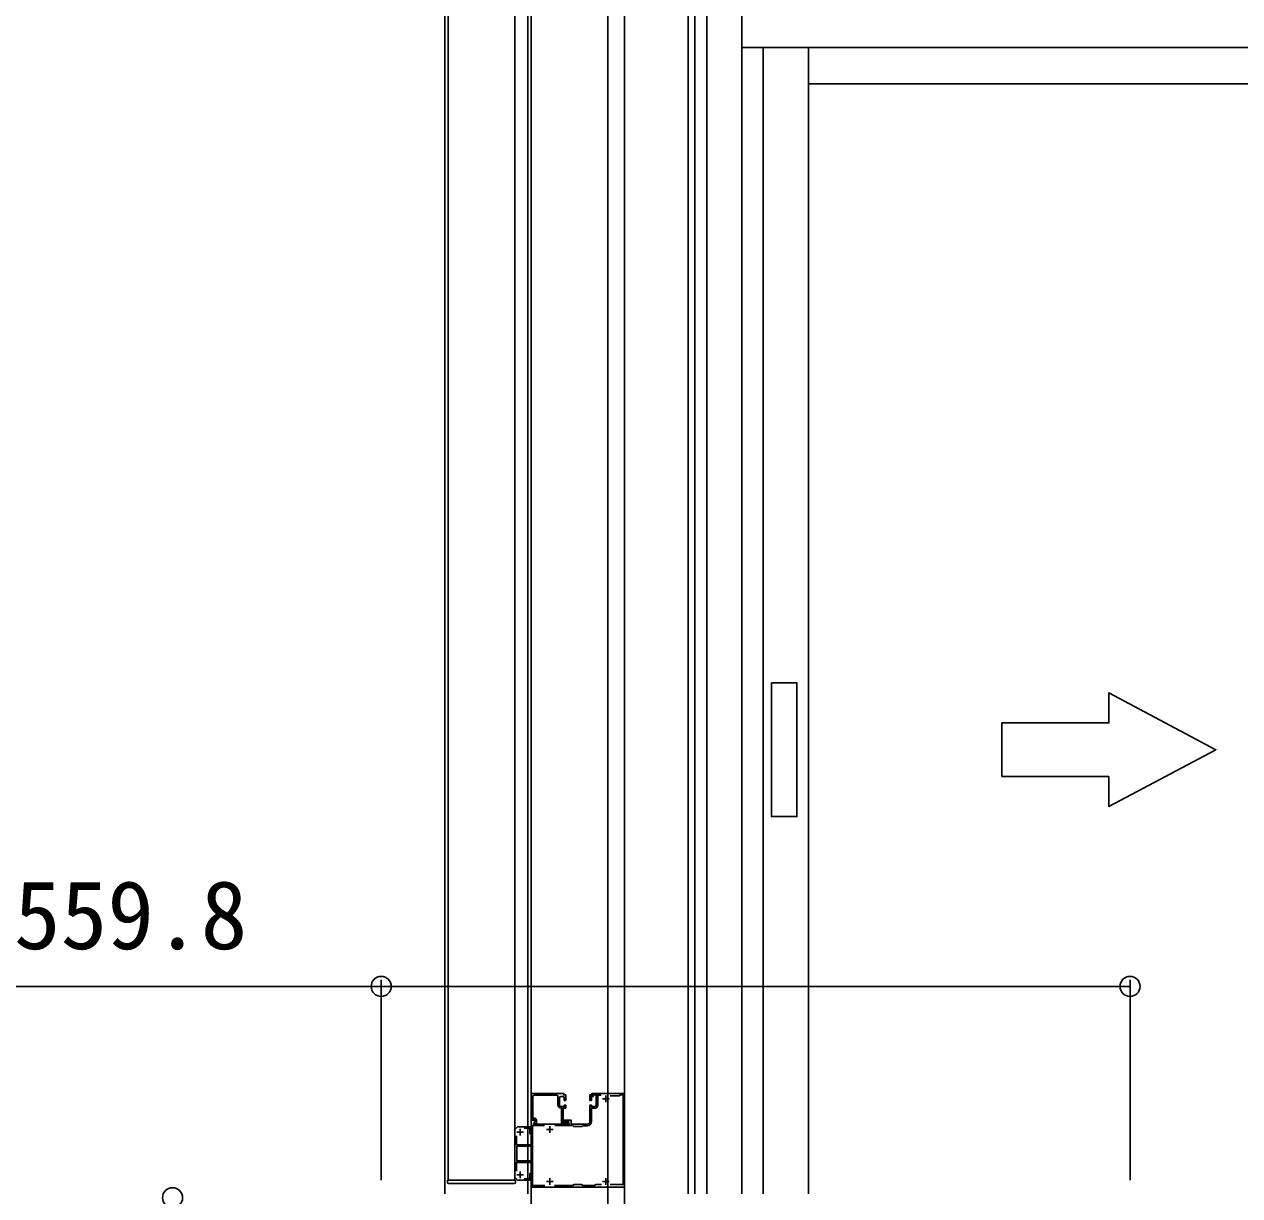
# Model space of a CAD drawing. Units: millimetres, scale not verified. Extents: x -875 to 875, y -1300 to 1292.
# Drawn here: x 329.7 to 511.4, y 665 to 840.2 of the extents above; entities that cross this region are included whole.
import ezdxf
from ezdxf.enums import TextEntityAlignment as Align

# ---------------------------------------------------------------- set-up
doc = ezdxf.new("R2010")
doc.units = ezdxf.units.MM
doc.header["$LTSCALE"] = 8
doc.layers.add('0-6_YKK_A1', color=4, linetype='Continuous')
doc.layers.add('0-7_YKK_D', color=6, linetype='Continuous')
doc.styles.add('ＭＳ ゴシック', font='')
doc.styles.get('ＭＳ ゴシック').set_extended_font_data('MS Gothic')

msp = doc.modelspace()

# ---------------------------------------------------------------- linework, layer by layer
at = {"layer": '0-6_YKK_A1'}
for p, q in [((416.956, 370.698), (416.956, 1025.618)), ((428.956, 965.496), (428.956, 665.298)), ((392.556, 963.588), (392.556, 665.298)), ((404.956, 675.298), (404.956, 955.698)), ((419.456, 665.298), (419.456, 955.698)), ((429.956, 934.098), (429.956, 665.298)), ((431.756, 665.298), (431.756, 934.098)), ((436.956, 665.298), (436.956, 931.198)), ((641.556, 836.698), (436.956, 836.698)), ((440.156, 665.298), (440.156, 836.698)), ((446.956, 665.298), (446.956, 836.698)), ((446.956, 831.298), (536.756, 831.298)), ((507.856, 731.698), (491.856, 740.205)), ((491.856, 735.698), (491.856, 740.205)), ((475.856, 735.698), (491.856, 735.698)), ((475.856, 735.698), (475.856, 727.698)), ((507.856, 731.698), (491.856, 723.19)), ((475.856, 727.698), (491.856, 727.698)), ((491.856, 723.19), (491.856, 727.698)), ((409.276, 680.038), (405.916, 680.038)), ((409.476, 678.518), (409.476, 679.838)), ((409.716, 679.638), (409.716, 678.518)), ((410.216, 679.838), (409.916, 679.838)), ((416.656, 679.998), (416.656, 678.998)), ((416.156, 679.498), (417.156, 679.498)), ((403.356, 674.498), (404.356, 674.498)), ((403.856, 674.998), (403.856, 673.998)), ((404.956, 672.618), (404.956, 675.078)), ((407.756, 674.898), (408.756, 674.898)), ((408.256, 675.398), (408.256, 674.398)), ((404.956, 670.198), (404.956, 672.398)), ((404.956, 667.518), (404.956, 669.978)), ((392.956, 667.298), (392.972, 666.987)), ((392.956, 667.298), (393.156, 667.298)), ((393.156, 667.298), (402.956, 667.298)), ((402.956, 667.298), (403.156, 667.298)), ((403.14, 666.987), (403.156, 667.298)), ((403.356, 668.098), (404.356, 668.098)), ((403.856, 668.598), (403.856, 667.598)), ((404.956, 665.298), (404.956, 667.298)), ((407.756, 667.098), (408.756, 667.098)), ((408.256, 667.598), (408.256, 666.598)), ((416.156, 667.098), (417.156, 667.098)), ((416.656, 667.598), (416.656, 666.598)), ((393.172, 666.798), (402.94, 666.798)), ((405.456, 665.298), (405.456, 546.698)), ((419.456, 665.298), (419.456, 546.698))]:
    msp.add_line(p, q, dxfattribs=at)
for points in [[(403.056, 963.698), (393.056, 963.698), (393.056, 667.298), (403.056, 667.298)], [(441.406, 741.698), (445.206, 741.698), (445.206, 721.698), (441.406, 721.698)], [(491.856, 727.698), (475.856, 727.698), (475.856, 735.698), (491.856, 735.698), (491.856, 740.205), (507.856, 731.698), (491.856, 723.19)]]:
    msp.add_lwpolyline(points, close=True, dxfattribs=at)
for points in [[(405.456, 665.298), (405.456, 955.698), (419.456, 955.698)], [(419.456, 680.298), (419.456, 666.298), (405.456, 666.298), (405.456, 676.298), (405.998, 676.298), (406.064, 676.184), (405.822, 675.766), (405.861, 675.698), (411.176, 675.698), (411.069, 676.098), (410.496, 676.098), (410.496, 676.298), (411.456, 676.298), (411.456, 675.698), (412.364, 675.698), (412.401, 675.674), (412.511, 675.674), (412.548, 675.698), (413.856, 675.698)], [(405.476, 680.298), (410.356, 680.298), (410.356, 680.058), (410.656, 680.058), (410.656, 679.258), (410.416, 679.258), (410.416, 679.638)], [(406.296, 676.28), (406.296, 675.738), (406.096, 675.738), (405.912, 675.921), (406.109, 676.263), (406.013, 676.388), (405.676, 676.298), (405.476, 676.298), (405.476, 680.298)], [(405.716, 679.838), (405.716, 676.516), (405.918, 676.57)], [(415.196, 678.518), (415.196, 680.098), (414.756, 680.098), (414.756, 679.858), (414.496, 679.858), (414.496, 679.258), (414.256, 679.258), (414.256, 680.058), (414.556, 680.058), (414.556, 680.298), (419.456, 680.298)], [(415.919, 680.038), (415.436, 680.038), (415.436, 678.518)], [(417.313, 666.658), (419.256, 666.658), (419.256, 680.098), (418.816, 680.098), (418.656, 679.938), (417.313, 679.938)], [(409.916, 678.318), (410.416, 678.318), (410.416, 678.558), (410.656, 678.558), (410.656, 678.098), (410.256, 678.098), (410.256, 675.903), (410.97, 676.094), (411.096, 675.998), (411.022, 675.901), (410.263, 675.698), (410.016, 675.698), (410.016, 678.098), (409.896, 678.098)], [(414.256, 676.098), (414.256, 678.558), (414.496, 678.558), (414.496, 678.318), (414.996, 678.318)], [(414.996, 678.078), (414.496, 678.078), (414.496, 676.098)], [(404.419, 667.518), (405.256, 667.518), (405.256, 668.298), (405.456, 668.298), (405.456, 667.298), (403.456, 667.298), (403.056, 667.698), (403.056, 674.898), (403.456, 675.298), (405.456, 675.298), (405.456, 674.298), (405.256, 674.298), (405.256, 675.078), (404.419, 675.078)], [(407.484, 675.498), (405.656, 675.498), (405.656, 666.538), (407.529, 666.538)], [(413.856, 675.458), (413.176, 675.458), (413.056, 675.338), (411.856, 675.338), (411.696, 675.498), (409.027, 675.498)], [(403.276, 673.934), (403.276, 672.618), (405.396, 672.618), (405.396, 672.398), (403.356, 672.398), (403.356, 671.389), (403.332, 671.353), (403.332, 671.243), (403.356, 671.206), (403.356, 670.198), (405.396, 670.198), (405.396, 669.978), (403.276, 669.978), (403.276, 668.661)], [(408.983, 666.538), (411.736, 666.538), (411.856, 666.658), (413.056, 666.658), (413.176, 666.538), (414.976, 666.538), (415.096, 666.658), (415.999, 666.658)]]:
    msp.add_lwpolyline(points, dxfattribs=at)
for centre, radius, start, end in [((405.916, 679.838), 0.2, 90.00001, 179.99999), ((409.276, 679.838), 0.2, 0.00001, 89.99999), ((409.916, 679.638), 0.2, 90.00001, 179.99999), ((410.216, 679.638), 0.2, 0.00001, 89.99999), ((409.896, 678.518), 0.42, 180.00001, 269.99999), ((409.916, 678.518), 0.2, 180.00001, 269.99999), ((414.996, 678.518), 0.2, 270.00001, 359.99999), ((414.996, 678.518), 0.44, 270.00001, 359.99999), ((405.996, 676.28), 0.3, 359.99945, 104.99002), ((413.856, 676.098), 0.4, 270.00001, 359.99999), ((413.856, 676.098), 0.64, 270.00001, 359.99999), ((393.172, 666.998), 0.2, 183, 270), ((402.94, 666.998), 0.2, 270, 357)]:
    msp.add_arc(centre, radius, start, end, dxfattribs=at)
at = {"layer": '0-7_YKK_D'}
for p, q in [((383.056, 667.298), (383.056, 697.298)), ((495.016, 667.298), (495.016, 697.298))]:
    msp.add_line(p, q, dxfattribs=at)
msp.add_lwpolyline([(495.016, 696.298), (383.056, 696.298), (326.681, 696.298)], dxfattribs=at)
for centre in [(383.056, 696.298), (495.016, 696.298), (351.856, 664.698)]:
    msp.add_circle(centre, 1.5, dxfattribs=at)

# ---------------------------------------------------------------- texts
at = {"layer": '0-7_YKK_D', "style": 'ＭＳ ゴシック'}
msp.add_text('559.8', height=10.26, dxfattribs=at).set_placement((328.147, 698.798), align=Align.BOTTOM_LEFT)

doc.saveas('drawing.dxf')
